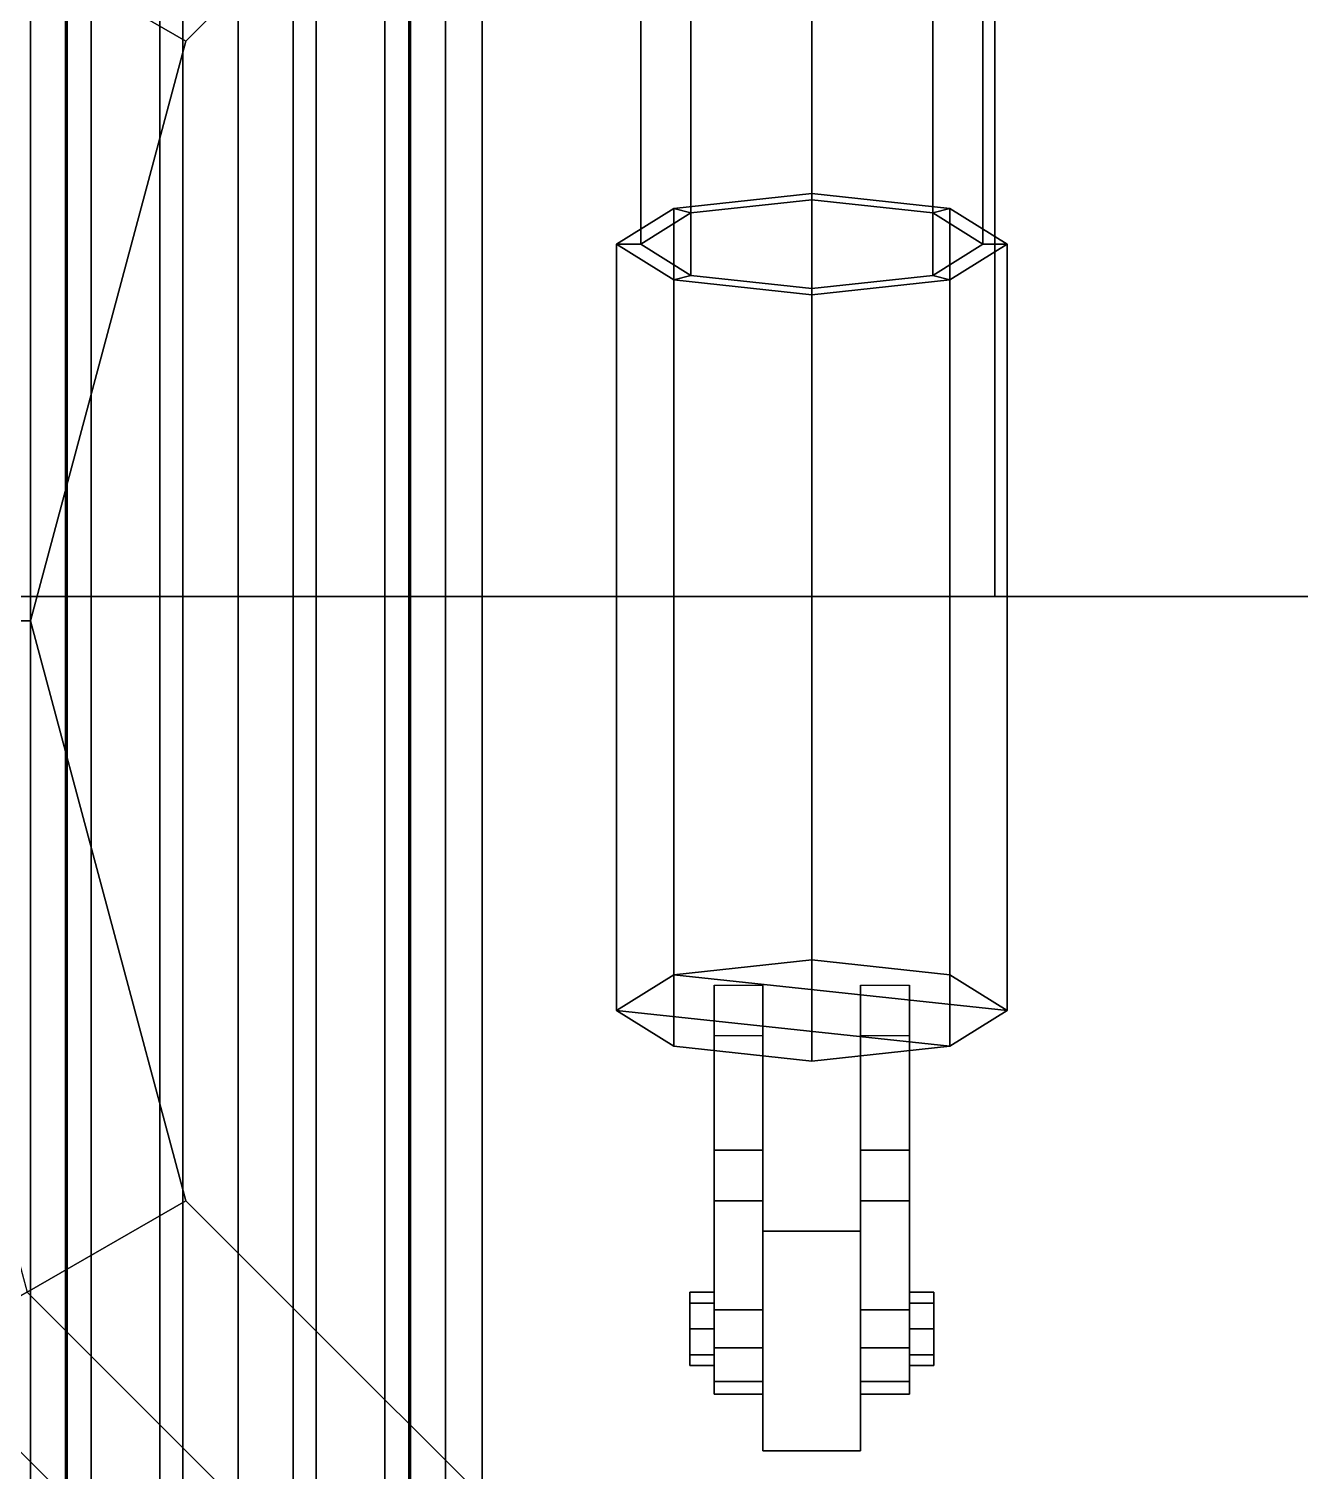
# Model space of a CAD drawing. Header units: millimetres. Extents: x -3.1 to 3.1, y -6.3 to 13.8.
# Drawn here: x -0.951 to 0.09, y -0.697 to 0.485 of the extents above; entities that cross this region are included whole.
import ezdxf

# ---------------------------------------------------------------- set-up
doc = ezdxf.new("R2010")
doc.units = ezdxf.units.MM
for name, color, linetype in [('cylinder1', 1, 'Continuous'), ('cylinder2', 6, 'Continuous'), ('gun', 1, 'Continuous'), ('sleeve', 5, 'Continuous'), ('turret', 2, 'Continuous')]:
    doc.layers.add(name, color=color, linetype=linetype)

msp = doc.modelspace()

# ---------------------------------------------------------------- linework, layer by layer
for points in [[(-1.0392, -0.6, 0.68), (-0.6, -1.0392, 0.68), (-0.55, -0.9526, 0.68), (-0.9526, -0.55, 0.68)], [(-0.9526, -0.55, 0.68), (-0.55, -0.9526, 0.68), (-0.55, -0.9526, 0.75), (-0.9526, -0.55, 0.75)], [(-1.1172, -0.645, 0.63), (-0.645, -1.1172, 0.63), (-0.6, -1.0392, 0.63), (-1.0392, -0.6, 0.63)], [(-1.0392, -0.6, 0.63), (-0.6, -1.0392, 0.63), (-0.6, -1.0392, 0.68), (-1.0392, -0.6, 0.68)], [(-1.385, -2.3989, 0.52), (-1.385, -2.3989, 0.52), (-0.645, -1.1172, 0.52), (-1.1172, -0.645, 0.52)], [(-1.1172, -0.645, 0.52), (-0.645, -1.1172, 0.52), (-0.645, -1.1172, 0.63), (-1.1172, -0.645, 0.63)]]:
    msp.add_3dface(points)
at = {"layer": 'cylinder1'}
for points in [[(-0.4231, 0.3379, 2.0788), (-0.31, 0.3501, 2.0336), (-0.31, -0.2778, 1.8653), (-0.4231, -0.2899, 1.9106)], [(-0.409, 0.3343, 2.0925), (-0.31, 0.3449, 2.0529), (-0.31, 0.3501, 2.0336), (-0.4231, 0.3379, 2.0788)], [(-0.31, 0.3501, 2.0336), (-0.1969, 0.3379, 2.0788), (-0.1969, -0.2899, 1.9106), (-0.31, -0.2778, 1.8653)], [(-0.31, 0.3449, 2.0529), (-0.211, 0.3343, 2.0925), (-0.1969, 0.3379, 2.0788), (-0.31, 0.3501, 2.0336)], [(-0.47, 0.3087, 2.1881), (-0.4231, 0.3379, 2.0788), (-0.4231, -0.2899, 1.9106), (-0.47, -0.3192, 2.0199)], [(-0.45, 0.3087, 2.1881), (-0.409, 0.3343, 2.0925), (-0.4231, 0.3379, 2.0788), (-0.47, 0.3087, 2.1881)], [(-0.211, 0.3343, 2.0925), (-0.17, 0.3087, 2.1881), (-0.15, 0.3087, 2.1881), (-0.1969, 0.3379, 2.0788)], [(-0.1969, 0.3379, 2.0788), (-0.15, 0.3087, 2.1881), (-0.15, -0.3192, 2.0199), (-0.1969, -0.2899, 1.9106)], [(-0.4231, 0.2794, 2.2974), (-0.47, 0.3087, 2.1881), (-0.47, -0.3192, 2.0199), (-0.4231, -0.3485, 2.1292)], [(-0.409, 0.283, 2.2837), (-0.45, 0.3087, 2.1881), (-0.47, 0.3087, 2.1881), (-0.4231, 0.2794, 2.2974)], [(-0.17, 0.3087, 2.1881), (-0.211, 0.283, 2.2837), (-0.1969, 0.2794, 2.2974), (-0.15, 0.3087, 2.1881)], [(-0.15, 0.3087, 2.1881), (-0.1969, 0.2794, 2.2974), (-0.1969, -0.3485, 2.1292), (-0.15, -0.3192, 2.0199)], [(-0.31, 0.2724, 2.3233), (-0.409, 0.283, 2.2837), (-0.4231, 0.2794, 2.2974), (-0.31, 0.2672, 2.3427)], [(-0.31, 0.2672, 2.3427), (-0.4231, 0.2794, 2.2974), (-0.4231, -0.3485, 2.1292), (-0.31, -0.3606, 2.1744)], [(-0.211, 0.283, 2.2837), (-0.31, 0.2724, 2.3233), (-0.31, 0.2672, 2.3427), (-0.1969, 0.2794, 2.2974)], [(-0.1969, 0.2794, 2.2974), (-0.31, 0.2672, 2.3427), (-0.31, -0.3606, 2.1744), (-0.1969, -0.3485, 2.1292)], [(-0.1969, -0.2899, 1.9106), (-0.15, -0.3192, 2.0199), (-0.4231, -0.2899, 1.9106), (-0.31, -0.2778, 1.8653)], [(-0.15, -0.3192, 2.0199), (-0.1969, -0.3485, 2.1292), (-0.47, -0.3192, 2.0199), (-0.4231, -0.2899, 1.9106)], [(-0.35, -0.4337, 1.9064), (-0.39, -0.4337, 1.9064), (-0.39, -0.2985, 1.9426), (-0.35, -0.2985, 1.9426)], [(-0.39, -0.4337, 1.9064), (-0.39, -0.4751, 2.0609), (-0.39, -0.3399, 2.0972), (-0.39, -0.2985, 1.9426)], [(-0.35, -0.2985, 1.9426), (-0.35, -0.3399, 2.0972), (-0.35, -0.4751, 2.0609), (-0.35, -0.4337, 1.9064)], [(-0.23, -0.4337, 1.9064), (-0.27, -0.4337, 1.9064), (-0.27, -0.2985, 1.9426), (-0.23, -0.2985, 1.9426)], [(-0.27, -0.4337, 1.9064), (-0.27, -0.4751, 2.0609), (-0.27, -0.3399, 2.0972), (-0.27, -0.2985, 1.9426)], [(-0.23, -0.2985, 1.9426), (-0.23, -0.3399, 2.0972), (-0.23, -0.4751, 2.0609), (-0.23, -0.4337, 1.9064)], [(-0.1969, -0.3485, 2.1292), (-0.31, -0.3606, 2.1744), (-0.4231, -0.3485, 2.1292), (-0.47, -0.3192, 2.0199)], [(-0.35, -0.3399, 2.0972), (-0.39, -0.3399, 2.0972), (-0.39, -0.4751, 2.0609), (-0.35, -0.4751, 2.0609)], [(-0.23, -0.3399, 2.0972), (-0.27, -0.3399, 2.0972), (-0.27, -0.4751, 2.0609), (-0.23, -0.4751, 2.0609)], [(-0.39, -0.5645, 1.892), (-0.39, -0.5955, 2.008), (-0.39, -0.4751, 2.0609), (-0.39, -0.4337, 1.9064)], [(-0.35, -0.5645, 1.892), (-0.39, -0.5645, 1.892), (-0.39, -0.4337, 1.9064), (-0.35, -0.4337, 1.9064)], [(-0.35, -0.4337, 1.9064), (-0.35, -0.4751, 2.0609), (-0.35, -0.5955, 2.008), (-0.35, -0.5645, 1.892)], [(-0.27, -0.5645, 1.892), (-0.27, -0.5955, 2.008), (-0.27, -0.4751, 2.0609), (-0.27, -0.4337, 1.9064)], [(-0.23, -0.5645, 1.892), (-0.27, -0.5645, 1.892), (-0.27, -0.4337, 1.9064), (-0.23, -0.4337, 1.9064)], [(-0.23, -0.4337, 1.9064), (-0.23, -0.4751, 2.0609), (-0.23, -0.5955, 2.008), (-0.23, -0.5645, 1.892)], [(-0.35, -0.4751, 2.0609), (-0.39, -0.4751, 2.0609), (-0.39, -0.5955, 2.008), (-0.35, -0.5955, 2.008)], [(-0.23, -0.4751, 2.0609), (-0.27, -0.4751, 2.0609), (-0.27, -0.5955, 2.008), (-0.23, -0.5955, 2.008)], [(-0.39, -0.6231, 1.9177), (-0.39, -0.6335, 1.9564), (-0.39, -0.5955, 2.008), (-0.39, -0.5645, 1.892)], [(-0.35, -0.6231, 1.9177), (-0.39, -0.6231, 1.9177), (-0.39, -0.5645, 1.892), (-0.35, -0.5645, 1.892)], [(-0.35, -0.5645, 1.892), (-0.35, -0.5955, 2.008), (-0.35, -0.6335, 1.9564), (-0.35, -0.6231, 1.9177)], [(-0.27, -0.6231, 1.9177), (-0.27, -0.6335, 1.9564), (-0.27, -0.5955, 2.008), (-0.27, -0.5645, 1.892)], [(-0.23, -0.6231, 1.9177), (-0.27, -0.6231, 1.9177), (-0.27, -0.5645, 1.892), (-0.23, -0.5645, 1.892)], [(-0.23, -0.5645, 1.892), (-0.23, -0.5955, 2.008), (-0.23, -0.6335, 1.9564), (-0.23, -0.6231, 1.9177)], [(-0.35, -0.5955, 2.008), (-0.39, -0.5955, 2.008), (-0.39, -0.6335, 1.9564), (-0.35, -0.6335, 1.9564)], [(-0.23, -0.5955, 2.008), (-0.27, -0.5955, 2.008), (-0.27, -0.6335, 1.9564), (-0.23, -0.6335, 1.9564)], [(-0.35, -0.6335, 1.9564), (-0.39, -0.6335, 1.9564), (-0.39, -0.6231, 1.9177), (-0.35, -0.6231, 1.9177)], [(-0.23, -0.6335, 1.9564), (-0.27, -0.6335, 1.9564), (-0.27, -0.6231, 1.9177), (-0.23, -0.6231, 1.9177)]]:
    msp.add_3dface(points, dxfattribs=at)
at = {"layer": 'cylinder2'}
for points in [[(-0.409, 0.8172, 2.2219), (-0.31, 0.8278, 2.1823), (-0.31, 0.3449, 2.0529), (-0.409, 0.3343, 2.0925)], [(-0.31, 0.8278, 2.1823), (-0.211, 0.8172, 2.2219), (-0.211, 0.3343, 2.0925), (-0.31, 0.3449, 2.0529)], [(-0.45, 0.7916, 2.3175), (-0.409, 0.8172, 2.2219), (-0.409, 0.3343, 2.0925), (-0.45, 0.3087, 2.1881)], [(-0.211, 0.8172, 2.2219), (-0.17, 0.7916, 2.3175), (-0.17, 0.3087, 2.1881), (-0.211, 0.3343, 2.0925)], [(-0.409, 0.766, 2.4131), (-0.45, 0.7916, 2.3175), (-0.45, 0.3087, 2.1881), (-0.409, 0.283, 2.2837)], [(-0.17, 0.7916, 2.3175), (-0.211, 0.766, 2.4131), (-0.211, 0.283, 2.2837), (-0.17, 0.3087, 2.1881)], [(-0.31, 0.7554, 2.4528), (-0.409, 0.766, 2.4131), (-0.409, 0.283, 2.2837), (-0.31, 0.2724, 2.3233)], [(-0.211, 0.766, 2.4131), (-0.31, 0.7554, 2.4528), (-0.31, 0.2724, 2.3233), (-0.211, 0.283, 2.2837)]]:
    msp.add_3dface(points, dxfattribs=at)
at = {"layer": 'gun'}
for points in [[(-0.8253, 1.99, 2.4847), (-0.844, 1.99, 2.53), (-0.844, -6.28, 2.53), (-0.8253, -6.28, 2.4847)], [(-0.844, 1.99, 2.53), (-0.8253, 1.99, 2.5753), (-0.8253, -6.28, 2.5753), (-0.844, -6.28, 2.53)], [(-0.78, 1.99, 2.466), (-0.8253, 1.99, 2.4847), (-0.8253, -6.28, 2.4847), (-0.78, -6.28, 2.466)], [(-0.8253, 1.99, 2.5753), (-0.78, 1.99, 2.594), (-0.78, -6.28, 2.594), (-0.8253, -6.28, 2.5753)], [(-0.7347, 1.99, 2.4847), (-0.78, 1.99, 2.466), (-0.78, -6.28, 2.466), (-0.7347, -6.28, 2.4847)], [(-0.78, 1.99, 2.594), (-0.7347, 1.99, 2.5753), (-0.7347, -6.28, 2.5753), (-0.78, -6.28, 2.594)], [(-0.716, 1.99, 2.53), (-0.7347, 1.99, 2.4847), (-0.7347, -6.28, 2.4847), (-0.716, -6.28, 2.53)], [(-0.7347, 1.99, 2.5753), (-0.716, 1.99, 2.53), (-0.716, -6.28, 2.53), (-0.7347, -6.28, 2.5753)], [(-0.98, 0.99, 2.53), (-0.9214, 0.99, 2.3886), (-0.9214, -2.35, 2.3886), (-0.98, -2.35, 2.53)], [(-0.9214, 0.99, 2.6714), (-0.98, 0.99, 2.53), (-0.98, -2.35, 2.53), (-0.9214, -2.35, 2.6714)], [(-0.78, 0.99, 2.73), (-0.9214, 0.99, 2.6714), (-0.9214, -2.35, 2.6714), (-0.78, -2.35, 2.73)], [(-0.9214, 0.99, 2.3886), (-0.78, 0.99, 2.33), (-0.78, -2.35, 2.33), (-0.9214, -2.35, 2.3886)], [(-0.6386, 0.99, 2.6714), (-0.78, 0.99, 2.73), (-0.78, -2.35, 2.73), (-0.6386, -2.35, 2.6714)], [(-0.78, 0.99, 2.33), (-0.6386, 0.99, 2.3886), (-0.6386, -2.35, 2.3886), (-0.78, -2.35, 2.33)], [(-0.6386, 0.99, 2.3886), (-0.58, 0.99, 2.53), (-0.58, -2.35, 2.53), (-0.6386, -2.35, 2.3886)], [(-0.58, 0.99, 2.53), (-0.6386, 0.99, 2.6714), (-0.6386, -2.35, 2.6714), (-0.58, -2.35, 2.53)]]:
    msp.add_3dface(points, dxfattribs=at)
at = {"layer": 'sleeve'}
for points in [[(-0.95, 0.64, 2.93), (-0.9002, 0.64, 2.8098), (-0.9002, -0.92, 2.8098), (-0.95, -0.92, 2.93)], [(-0.9002, 0.64, 3.0502), (-0.95, 0.64, 2.93), (-0.95, -0.92, 2.93), (-0.9002, -0.92, 3.0502)], [(-0.92, 0.64, 1.98), (-0.92, -1.5, 1.98), (-0.92, -1.5, 2.26), (-0.92, 0.64, 2.26)], [(-0.92, 0.64, 2.26), (-0.92, -1.5, 2.26), (-0.64, -1.5, 2.26), (-0.64, 0.64, 2.26)], [(-0.64, 0.64, 1.98), (-0.64, -1.5, 1.98), (-0.92, -1.5, 1.98), (-0.92, 0.64, 1.98)], [(-0.9002, 0.64, 2.8098), (-0.78, 0.64, 2.76), (-0.78, -0.92, 2.76), (-0.9002, -0.92, 2.8098)], [(-0.78, 0.64, 3.1), (-0.9002, 0.64, 3.0502), (-0.9002, -0.92, 3.0502), (-0.78, -0.92, 3.1)], [(-0.78, 0.64, 2.76), (-0.6598, 0.64, 2.8098), (-0.6598, -0.92, 2.8098), (-0.78, -0.92, 2.76)], [(-0.6598, 0.64, 3.0502), (-0.78, 0.64, 3.1), (-0.78, -0.92, 3.1), (-0.6598, -0.92, 3.0502)], [(-0.6598, 0.64, 2.8098), (-0.61, 0.64, 2.93), (-0.61, -0.92, 2.93), (-0.6598, -0.92, 2.8098)], [(-0.61, 0.64, 2.93), (-0.6598, 0.64, 3.0502), (-0.6598, -0.92, 3.0502), (-0.61, -0.92, 2.93)], [(-0.64, -1.5, 2.26), (-0.64, -1.5, 1.98), (-0.64, 0.64, 1.98), (-0.64, 0.64, 2.26)]]:
    msp.add_3dface(points, dxfattribs=at)
at = {"layer": 'turret'}
for points in [[(-0.16, 1.83, 1.33), (-0.16, 0.02, 1.33), (-0.16, 0.02, 2.54), (-0.16, 1.42, 2.54)], [(-0.16, 1.42, 2.54), (-0.16, 0.02, 2.54), (0.16, 0.02, 2.54), (0.16, 1.42, 2.54)], [(-1.4, 0.02, 1.33), (-0.16, 0.02, 1.33), (-0.16, 1.12, 1.33), (-1.4, 1.12, 1.33)], [(-0.55, 0.9526, 0.91), (-0.9526, 0.55, 0.91), (-0.8227, 0.475, 0.91), (-0.475, 0.8227, 0.91)], [(-0.475, 0.8227, 0.91), (-0.8227, 0.475, 0.91), (-0.8227, 0.475, 1.27), (-0.475, 0.8227, 1.27)], [(-0.9526, 0.55, 0.91), (-1.1, 0, 0.91), (-0.95, 0, 0.91), (-0.8227, 0.475, 0.91)], [(-0.8227, 0.475, 0.91), (-0.95, 0, 0.91), (-0.95, 0, 1.27), (-0.8227, 0.475, 1.27)], [(-1.4, -1.21, 1.67), (1.4, -1.21, 1.67), (1.4, 0.02, 1.67), (-1.4, 0.02, 1.67)], [(-1.4, 0.02, 1.67), (-0.16, 0.02, 1.67), (-0.16, 0.02, 1.33), (-1.4, 0.02, 1.33)], [(-0.16, 0.02, 2.54), (-0.16, 0.02, 1.67), (0.16, 0.02, 1.67), (0.16, 0.02, 2.54)], [(-1.1, 0, 0.91), (-0.9526, -0.55, 0.91), (-0.8227, -0.475, 0.91), (-0.95, 0, 0.91)], [(-0.95, 0, 0.91), (-0.8227, -0.475, 0.91), (-0.8227, -0.475, 1.27), (-0.95, 0, 1.27)], [(-0.9526, -0.55, 0.91), (-0.55, -0.9526, 0.91), (-0.475, -0.8227, 0.91), (-0.8227, -0.475, 0.91)], [(-0.8227, -0.475, 0.91), (-0.475, -0.8227, 0.91), (-0.475, -0.8227, 1.27), (-0.8227, -0.475, 1.27)], [(-0.35, -0.5, 1.99), (-0.27, -0.5, 1.99), (-0.27, -0.5, 1.67), (-0.35, -0.5, 1.67)], [(-0.35, -0.68, 1.99), (-0.35, -0.5, 1.99), (-0.35, -0.5, 1.67), (-0.35, -0.68, 1.67)], [(-0.35, -0.68, 1.99), (-0.27, -0.68, 1.99), (-0.27, -0.5, 1.99), (-0.35, -0.5, 1.99)], [(-0.27, -0.68, 1.67), (-0.27, -0.5, 1.67), (-0.27, -0.5, 1.99), (-0.27, -0.68, 1.99)], [(-0.9526, -0.55, 0.75), (-0.55, -0.9526, 0.75), (-0.55, -0.9526, 0.91), (-0.9526, -0.55, 0.91)], [(-0.39, -0.55, 1.95), (-0.39, -0.5588, 1.9288), (-0.41, -0.5588, 1.9288), (-0.41, -0.55, 1.95)], [(-0.41, -0.6012, 1.9712), (-0.41, -0.55, 1.95), (-0.41, -0.5588, 1.9288), (-0.41, -0.61, 1.95)], [(-0.39, -0.5588, 1.9712), (-0.39, -0.55, 1.95), (-0.41, -0.55, 1.95), (-0.41, -0.5588, 1.9712)], [(-0.41, -0.58, 1.98), (-0.41, -0.5588, 1.9712), (-0.41, -0.55, 1.95), (-0.41, -0.6012, 1.9712)], [(-0.23, -0.5588, 1.9288), (-0.23, -0.55, 1.95), (-0.21, -0.55, 1.95), (-0.21, -0.5588, 1.9288)], [(-0.23, -0.55, 1.95), (-0.23, -0.5588, 1.9712), (-0.21, -0.5588, 1.9712), (-0.21, -0.55, 1.95)], [(-0.21, -0.55, 1.95), (-0.21, -0.6012, 1.9288), (-0.21, -0.58, 1.92), (-0.21, -0.5588, 1.9288)], [(-0.21, -0.5588, 1.9712), (-0.21, -0.61, 1.95), (-0.21, -0.6012, 1.9288), (-0.21, -0.55, 1.95)], [(-0.41, -0.61, 1.95), (-0.41, -0.5588, 1.9288), (-0.41, -0.58, 1.92), (-0.41, -0.6012, 1.9288)], [(-0.39, -0.5588, 1.9288), (-0.39, -0.58, 1.92), (-0.41, -0.58, 1.92), (-0.41, -0.5588, 1.9288)], [(-0.39, -0.58, 1.98), (-0.39, -0.5588, 1.9712), (-0.41, -0.5588, 1.9712), (-0.41, -0.58, 1.98)], [(-0.23, -0.58, 1.92), (-0.23, -0.5588, 1.9288), (-0.21, -0.5588, 1.9288), (-0.21, -0.58, 1.92)], [(-0.23, -0.5588, 1.9712), (-0.23, -0.58, 1.98), (-0.21, -0.58, 1.98), (-0.21, -0.5588, 1.9712)], [(-0.21, -0.58, 1.98), (-0.21, -0.6012, 1.9712), (-0.21, -0.61, 1.95), (-0.21, -0.5588, 1.9712)], [(-0.39, -0.58, 1.92), (-0.39, -0.6012, 1.9288), (-0.41, -0.6012, 1.9288), (-0.41, -0.58, 1.92)], [(-0.39, -0.6012, 1.9712), (-0.39, -0.58, 1.98), (-0.41, -0.58, 1.98), (-0.41, -0.6012, 1.9712)], [(-0.23, -0.6012, 1.9288), (-0.23, -0.58, 1.92), (-0.21, -0.58, 1.92), (-0.21, -0.6012, 1.9288)], [(-0.23, -0.58, 1.98), (-0.23, -0.6012, 1.9712), (-0.21, -0.6012, 1.9712), (-0.21, -0.58, 1.98)], [(-0.39, -0.6012, 1.9288), (-0.39, -0.61, 1.95), (-0.41, -0.61, 1.95), (-0.41, -0.6012, 1.9288)], [(-0.39, -0.61, 1.95), (-0.39, -0.6012, 1.9712), (-0.41, -0.6012, 1.9712), (-0.41, -0.61, 1.95)], [(-0.23, -0.61, 1.95), (-0.23, -0.6012, 1.9288), (-0.21, -0.6012, 1.9288), (-0.21, -0.61, 1.95)], [(-0.23, -0.6012, 1.9712), (-0.23, -0.61, 1.95), (-0.21, -0.61, 1.95), (-0.21, -0.6012, 1.9712)], [(-0.35, -0.68, 1.67), (-0.27, -0.68, 1.67), (-0.27, -0.68, 1.99), (-0.35, -0.68, 1.99)]]:
    msp.add_3dface(points, dxfattribs=at)

doc.saveas('drawing.dxf')
